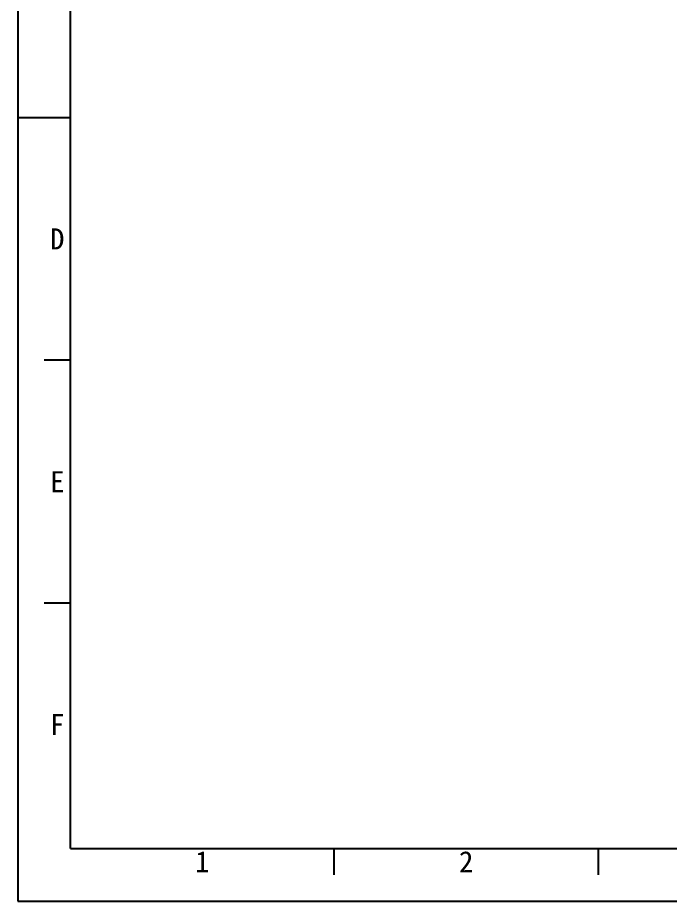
# Model space of a CAD drawing. Header units: millimetres. Extents: x 0 to 420, y 0 to 297.
# Drawn here: x 0 to 123.7, y 0 to 167.4 of the extents above; entities that cross this region are included whole.
import ezdxf

# ---------------------------------------------------------------- set-up
doc = ezdxf.new("R2010")
doc.units = ezdxf.units.MM
doc.header["$LTSCALE"] = 23.1
doc.layers.get('0').update_dxf_attribs({"linetype": 'CONTINUOUS'})
doc.styles.add('TEXTSTYLE_2', font='txt')

msp = doc.modelspace()

# ---------------------------------------------------------------- linework, layer by layer
at = {"color": 2, "linetype": 'Continuous'}
for p, q in [((0, 297), (0, 0)), ((10, 102.5), (5, 102.5)), ((10, 56.5), (5, 56.5)), ((60, 5), (60, 10)), ((110, 10), (110, 5)), ((0, 0), (420, 0))]:
    msp.add_line(p, q, dxfattribs=at)
at = {"color": 7, "linetype": 'Continuous'}
for p, q in [((10, 10), (10, 287)), ((0, 148.5), (10, 148.5)), ((10, 10), (410, 10))]:
    msp.add_line(p, q, dxfattribs=at)

# ---------------------------------------------------------------- texts
at = {"color": 2, "linetype": 'Continuous', "char_height": 4, "width": 4, "attachment_point": 2, "line_spacing_factor": 0.9, "style": 'TEXTSTYLE_2'}
for s, insert in [('D', (7.5, 127.5)), ('E', (7.5, 81.5)), ('F', (7.5, 35.5)), ('1', (35, 9.5)), ('2', (85, 9.5))]:
    msp.add_mtext(s, dxfattribs=dict(at, insert=insert))

doc.saveas('drawing.dxf')
